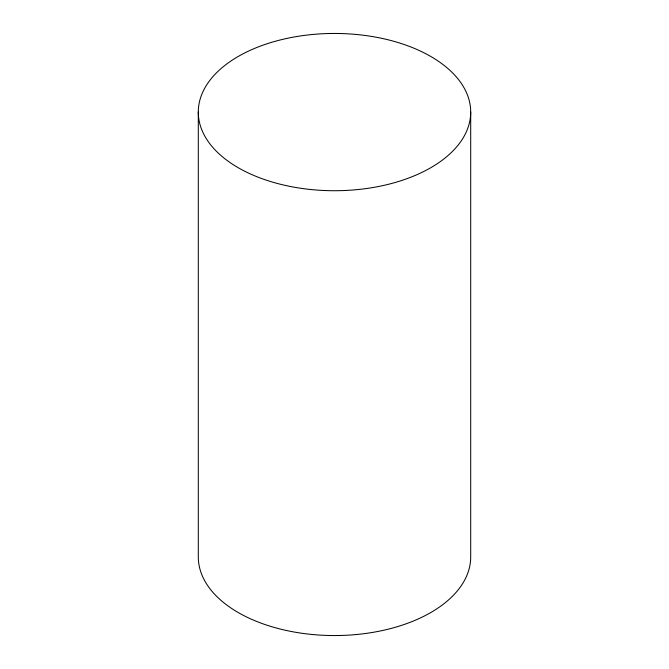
<?xml version="1.0" encoding="UTF-8"?>
<svg xmlns="http://www.w3.org/2000/svg" width="669" height="669" viewBox="0 0 669 669"><rect width="100%" height="100%" fill="white"/><g stroke="black" fill="none" stroke-linecap="round" stroke-linejoin="round"><path stroke-width="1" d="M470.7 112.083A136.2 78.633 0 0 1 266.396 180.187A136.2 78.633 0 0 1 266.396 43.987A136.2 78.633 0 0 1 470.7 112.083L470.7 556.917A136.2 78.633 0 0 1 334.5 635.55A136.2 78.633 0 0 1 198.3 556.917L198.3 112.083"/></g></svg>
